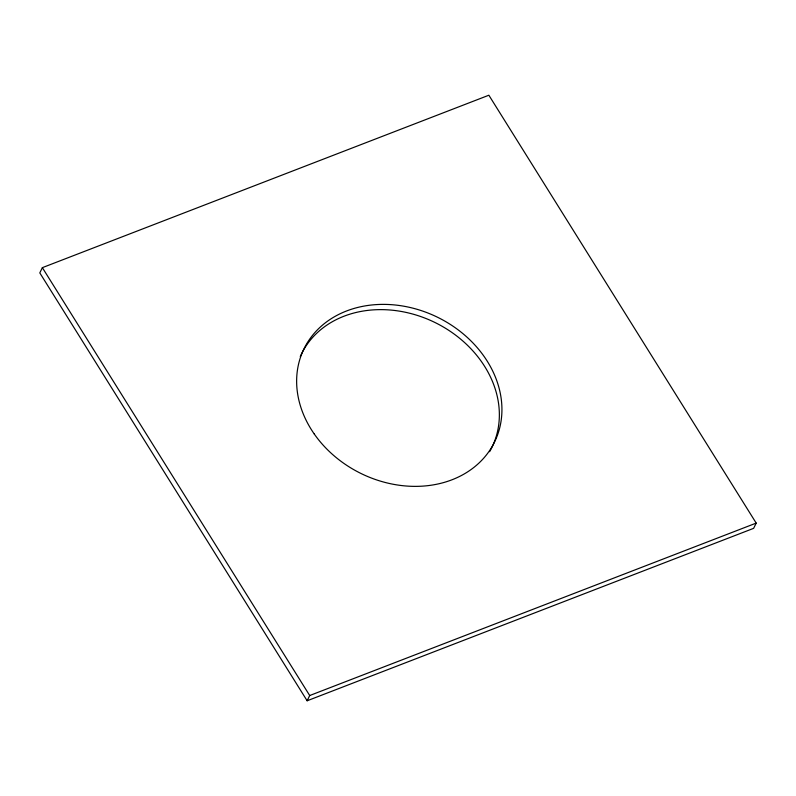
<?xml version="1.0" encoding="UTF-8"?>
<svg xmlns="http://www.w3.org/2000/svg" width="796" height="796" viewBox="0 0 796 796"><rect width="100%" height="100%" fill="white"/><g stroke="black" fill="none" stroke-linecap="round" stroke-linejoin="round"><path stroke-width="1.19" d="M42.367 267.655L39.8 272.899L307.137 700.779L753.633 528.345L756.2 523.101L488.863 95.222L42.367 267.655L309.704 695.535L307.137 700.779M309.704 695.535L756.2 523.101M300.261 356.538A106.067 86.993 26.1 0 1 436.158 323.086A106.067 86.993 26.1 0 1 489.61 451.69M314.271 434.019A106.067 86.993 26.1 0 0 491.61 447.412A106.067 86.993 26.1 0 0 391.97 304.709A106.067 86.993 26.1 0 0 314.271 434.019"/></g></svg>
